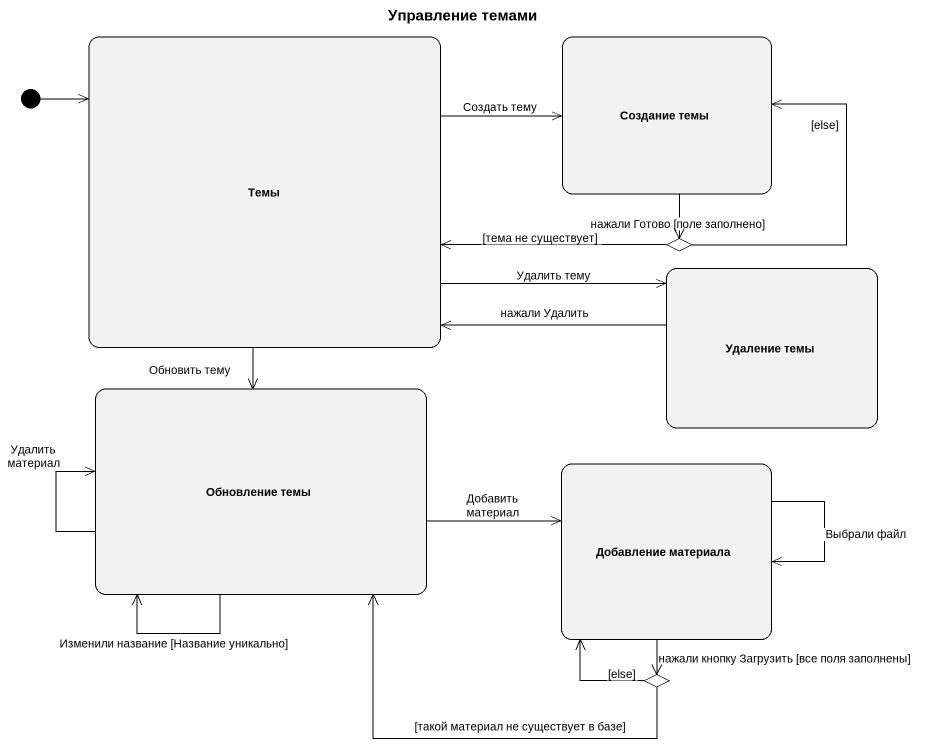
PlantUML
@startuml
title Управление темами
hide empty description
state Темы
state "Создание темы" as Создание_темы
state choice1 <<choice>>
state "Удаление темы" as Удаление_темы
state "Обновление темы" as Обновление_темы
state "Добавление материала" as Добавление_материала
state choice2 <<choice>>
[*] -right-> Темы
Темы -right-> Создание_темы : Создать тему
Темы -right-> Удаление_темы : Удалить тему
Темы --> Обновление_темы : Обновить тему
Создание_темы --> choice1 : нажали Готово [поле заполнено]
choice1 -left-> Темы : [тема не существует]
choice1 -up-> Создание_темы : [else]
Удаление_темы -left-> Темы : нажали Удалить
Обновление_темы --> Обновление_темы : Изменили название [Название уникально]
Обновление_темы --> Обновление_темы : Удалить материал
Обновление_темы -right-> Добавление_материала : Добавить материал
Добавление_материала --> Добавление_материала : Выбрали файл
Добавление_материала --> choice2 : нажали кнопку Загрузить [все поля заполнены]
choice2 -left-> Обновление_темы : [такой материал не существует в базе]
choice2 -up-> Добавление_материала : [else]
@enduml
